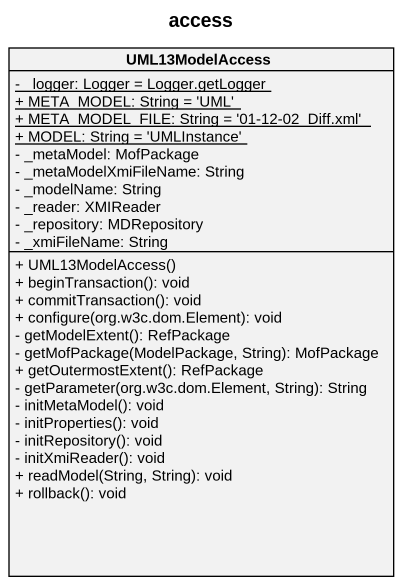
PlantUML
@startuml
title access
hide circle
hide empty members
skinparam classAttributeIconSize 0
class UML13ModelAccess {
  {static} - _logger: Logger = Logger.getLogger
  {static} + META_MODEL: String = 'UML'
  {static} + META_MODEL_FILE: String = '01-12-02_Diff.xml'
  {static} + MODEL: String = 'UMLInstance'
  - _metaModel: MofPackage
  - _metaModelXmiFileName: String
  - _modelName: String
  - _reader: XMIReader
  - _repository: MDRepository
  - _xmiFileName: String
  + UML13ModelAccess()
  + beginTransaction(): void
  + commitTransaction(): void
  + configure(org.w3c.dom.Element): void
  - getModelExtent(): RefPackage
  - getMofPackage(ModelPackage, String): MofPackage
  + getOutermostExtent(): RefPackage
  - getParameter(org.w3c.dom.Element, String): String
  - initMetaModel(): void
  - initProperties(): void
  - initRepository(): void
  - initXmiReader(): void
  + readModel(String, String): void
  + rollback(): void
}
@enduml
